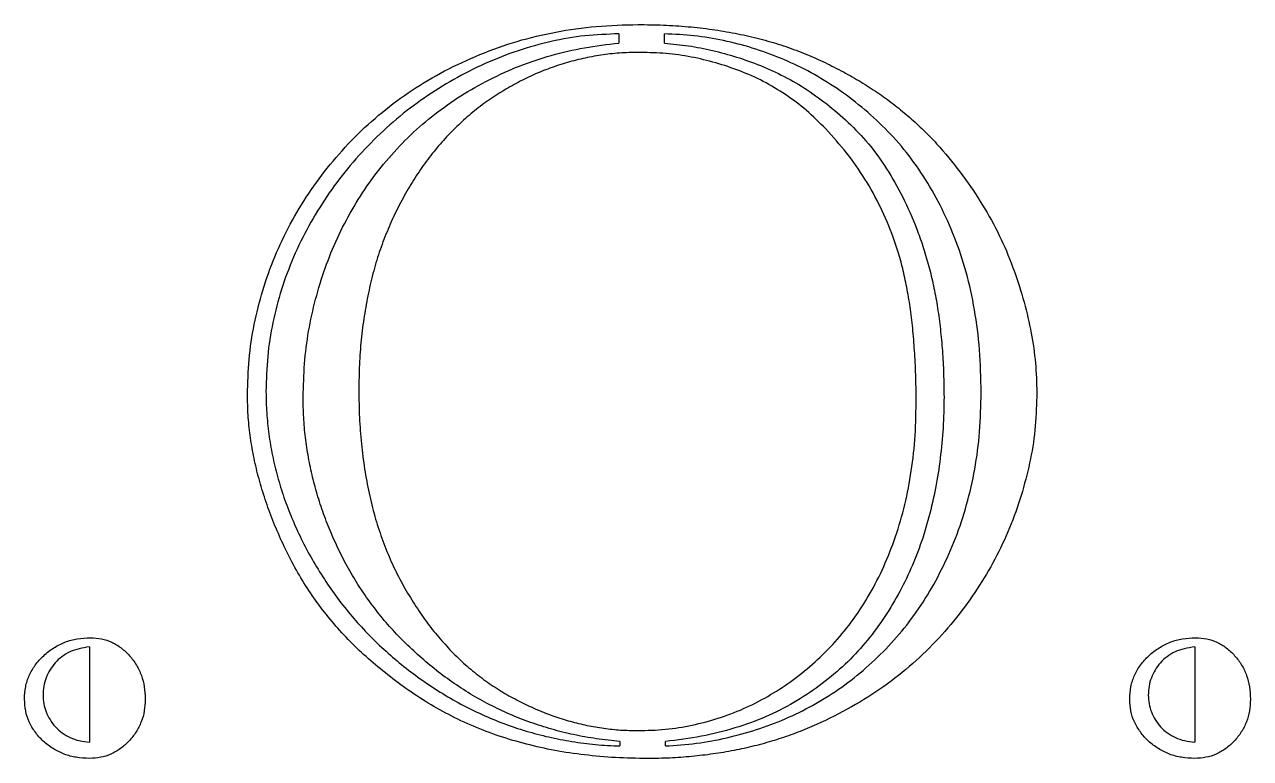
# Model space of a CAD drawing. Header units: millimetres. Extents: x -152 to 152, y -48 to 197.
# Drawn here: x -25.17 to -4.6, y 6.31 to 18.62 of the extents above; entities that cross this region are included whole.
import ezdxf

# ---------------------------------------------------------------- set-up
doc = ezdxf.new("R2010")
doc.units = ezdxf.units.MM

msp = doc.modelspace()

# ---------------------------------------------------------------- linework, layer by layer
at = {"color": 7, "linetype": 'Continuous', "lineweight": 25}
for p, q in [((-15.195, 18.465), (-15.195, 18.31)), ((-14.43, 18.31), (-14.43, 18.465)), ((-24.078, 8.18), (-24.078, 6.582)), ((-5.532, 8.18), (-5.532, 6.582)), ((-15.18, 6.594), (-15.18, 6.519)), ((-14.416, 6.519), (-14.416, 6.594))]:
    msp.add_line(p, q, dxfattribs=at)
for points, knots in [([(-21.429, 12.412), (-21.423, 12.609), (-21.411, 13.004), (-21.324, 13.59), (-21.179, 14.166), (-20.977, 14.73), (-20.719, 15.275), (-20.409, 15.793), (-20.045, 16.28), (-19.635, 16.738), (-19.174, 17.157), (-18.669, 17.531), (-18.118, 17.854), (-17.528, 18.128), (-16.904, 18.351), (-16.249, 18.505), (-15.571, 18.604), (-15.11, 18.615), (-14.876, 18.621)], [0, 0, 0, 0, 0.05896, 0.117737, 0.176454, 0.236167, 0.296222, 0.356112, 0.416212, 0.477475, 0.539404, 0.601784, 0.664792, 0.729737, 0.795807, 0.862345, 0.930135, 1, 1, 1, 1]), ([(-14.876, 18.621), (-14.733, 18.619), (-14.452, 18.615), (-14.036, 18.589), (-13.636, 18.542), (-13.249, 18.48), (-12.879, 18.396), (-12.522, 18.297), (-12.181, 18.177), (-11.855, 18.041), (-11.543, 17.889), (-11.243, 17.727), (-10.961, 17.55), (-10.689, 17.367), (-10.436, 17.167), (-10.195, 16.959), (-9.969, 16.738), (-9.69, 16.433), (-9.378, 16.033), (-9.048, 15.537), (-8.773, 15.025), (-8.559, 14.498), (-8.391, 13.973), (-8.271, 13.454), (-8.197, 12.946), (-8.187, 12.611), (-8.182, 12.446)], [0, 0, 0, 0, 0.042188, 0.083012, 0.122815, 0.161188, 0.198513, 0.234855, 0.2704, 0.305204, 0.339287, 0.372852, 0.40557, 0.437808, 0.469398, 0.500825, 0.531667, 0.562537, 0.622944, 0.681234, 0.738269, 0.794254, 0.848822, 0.900966, 0.951294, 1, 1, 1, 1]), ([(-15.195, 18.465), (-15.386, 18.458), (-15.767, 18.445), (-16.334, 18.344), (-16.895, 18.192), (-17.441, 17.974), (-17.969, 17.707), (-18.467, 17.394), (-18.935, 17.041), (-19.364, 16.64), (-19.757, 16.208), (-20.103, 15.741), (-20.408, 15.247), (-20.662, 14.725), (-20.866, 14.182), (-21.009, 13.623), (-21.101, 13.05), (-21.111, 12.663), (-21.117, 12.468)], [0, 0, 0, 0, 0.061625, 0.12295, 0.185123, 0.248706, 0.312392, 0.375435, 0.438209, 0.501374, 0.564202, 0.626504, 0.68855, 0.751184, 0.813471, 0.875121, 0.937096, 1, 1, 1, 1]), ([(-20.493, 12.373), (-20.488, 12.559), (-20.478, 12.929), (-20.41, 13.478), (-20.291, 14.014), (-20.131, 14.537), (-19.928, 15.041), (-19.677, 15.516), (-19.393, 15.968), (-19.062, 16.387), (-18.696, 16.775), (-18.289, 17.124), (-17.848, 17.436), (-17.371, 17.704), (-16.865, 17.935), (-16.329, 18.111), (-15.771, 18.244), (-15.389, 18.288), (-15.195, 18.31)], [0, 0, 0, 0, 0.063628, 0.126568, 0.188802, 0.251233, 0.313244, 0.374332, 0.43486, 0.495555, 0.556424, 0.617244, 0.678394, 0.740921, 0.804282, 0.868362, 0.933339, 1, 1, 1, 1]), ([(-9.117, 12.451), (-9.121, 12.69), (-9.13, 13.154), (-9.218, 13.828), (-9.354, 14.459), (-9.55, 15.046), (-9.794, 15.586), (-10.077, 16.082), (-10.401, 16.531), (-10.77, 16.927), (-11.163, 17.281), (-11.583, 17.587), (-12.021, 17.849), (-12.481, 18.063), (-12.953, 18.234), (-13.438, 18.358), (-13.931, 18.441), (-14.263, 18.457), (-14.43, 18.465)], [0, 0, 0, 0, 0.07995, 0.155284, 0.227086, 0.295834, 0.362001, 0.425301, 0.486778, 0.546975, 0.606057, 0.663618, 0.720523, 0.776931, 0.832978, 0.88854, 0.944162, 1, 1, 1, 1]), ([(-14.43, 18.31), (-14.296, 18.296), (-14.026, 18.27), (-13.623, 18.189), (-13.219, 18.08), (-12.815, 17.937), (-12.416, 17.755), (-12.027, 17.53), (-11.656, 17.254), (-11.295, 16.94), (-10.955, 16.574), (-10.655, 16.144), (-10.388, 15.657), (-10.199, 15.212), (-10.068, 14.827), (-9.98, 14.519), (-9.905, 14.197), (-9.844, 13.86), (-9.799, 13.508), (-9.764, 13.143), (-9.745, 12.763), (-9.742, 12.504), (-9.74, 12.373)], [0, 0, 0, 0, 0.04793, 0.096434, 0.145788, 0.196629, 0.24867, 0.301432, 0.356151, 0.41259, 0.47141, 0.533304, 0.598529, 0.668479, 0.705074, 0.742891, 0.782301, 0.822773, 0.864689, 0.908164, 0.953242, 1, 1, 1, 1]), ([(-14.83, 18.154), (-14.935, 18.152), (-15.145, 18.149), (-15.457, 18.116), (-15.762, 18.063), (-16.06, 17.986), (-16.354, 17.892), (-16.641, 17.775), (-16.922, 17.634), (-17.196, 17.477), (-17.463, 17.3), (-17.712, 17.1), (-17.949, 16.882), (-18.173, 16.647), (-18.381, 16.392), (-18.577, 16.118), (-18.757, 15.824), (-18.925, 15.515), (-19.073, 15.186), (-19.205, 14.844), (-19.315, 14.487), (-19.402, 14.115), (-19.472, 13.729), (-19.524, 13.329), (-19.553, 12.914), (-19.557, 12.633), (-19.558, 12.49)], [0, 0, 0, 0, 0.038356, 0.076297, 0.113727, 0.150848, 0.188059, 0.225626, 0.263477, 0.301921, 0.340608, 0.379434, 0.418256, 0.457264, 0.49729, 0.537879, 0.579455, 0.622338, 0.665757, 0.710284, 0.755338, 0.801403, 0.849066, 0.897825, 0.948084, 1, 1, 1, 1]), ([(-11.725, 16.873), (-11.831, 16.979), (-12.041, 17.188), (-12.396, 17.449), (-12.767, 17.675), (-13.162, 17.848), (-13.567, 17.984), (-13.982, 18.082), (-14.403, 18.142), (-14.687, 18.15), (-14.83, 18.154)], [0, 0, 0, 0, 0.130217, 0.257175, 0.382129, 0.506523, 0.630758, 0.753251, 0.87644, 1, 1, 1, 1]), ([(-10.208, 12.273), (-10.208, 12.414), (-10.209, 12.69), (-10.23, 13.093), (-10.258, 13.474), (-10.298, 13.833), (-10.356, 14.169), (-10.42, 14.485), (-10.498, 14.779), (-10.618, 15.138), (-10.797, 15.559), (-11.059, 16.032), (-11.366, 16.474), (-11.605, 16.74), (-11.725, 16.873)], [0, 0, 0, 0, 0.085118, 0.166412, 0.242945, 0.315329, 0.383763, 0.44871, 0.50946, 0.566693, 0.676717, 0.784661, 0.892137, 1, 1, 1, 1]), ([(-14.715, 6.31), (-14.895, 6.312), (-15.248, 6.317), (-15.767, 6.366), (-16.267, 6.435), (-16.743, 6.546), (-17.201, 6.677), (-17.637, 6.844), (-18.052, 7.038), (-18.444, 7.264), (-18.813, 7.508), (-19.156, 7.773), (-19.479, 8.047), (-19.775, 8.337), (-20.042, 8.644), (-20.291, 8.96), (-20.509, 9.295), (-20.704, 9.64), (-20.872, 9.992), (-21.022, 10.343), (-21.145, 10.693), (-21.249, 11.041), (-21.33, 11.386), (-21.385, 11.73), (-21.421, 12.072), (-21.426, 12.299), (-21.429, 12.412)], [0, 0, 0, 0, 0.053272, 0.104801, 0.154725, 0.202894, 0.249862, 0.296002, 0.341275, 0.385957, 0.429932, 0.472729, 0.514599, 0.555493, 0.595615, 0.635283, 0.674781, 0.714054, 0.752852, 0.790536, 0.827346, 0.863028, 0.898157, 0.932582, 0.966485, 1, 1, 1, 1]), ([(-21.117, 12.468), (-21.115, 12.348), (-21.11, 12.107), (-21.072, 11.748), (-21.012, 11.391), (-20.925, 11.037), (-20.819, 10.684), (-20.683, 10.337), (-20.528, 9.989), (-20.346, 9.648), (-20.141, 9.316), (-19.921, 8.996), (-19.679, 8.694), (-19.419, 8.407), (-19.141, 8.137), (-18.844, 7.881), (-18.529, 7.642), (-18.196, 7.421), (-17.851, 7.219), (-17.494, 7.044), (-17.129, 6.892), (-16.755, 6.766), (-16.373, 6.665), (-15.983, 6.591), (-15.585, 6.537), (-15.316, 6.525), (-15.18, 6.519)], [0, 0, 0, 0, 0.038922, 0.07776, 0.116951, 0.156157, 0.195733, 0.236003, 0.276941, 0.318917, 0.361156, 0.403079, 0.444784, 0.48628, 0.528101, 0.570408, 0.612988, 0.656216, 0.699674, 0.742461, 0.784879, 0.827601, 0.869995, 0.912831, 0.956028, 1, 1, 1, 1]), ([(-15.18, 6.594), (-15.311, 6.608), (-15.571, 6.636), (-15.953, 6.704), (-16.322, 6.797), (-16.681, 6.912), (-17.029, 7.047), (-17.364, 7.208), (-17.689, 7.387), (-17.999, 7.592), (-18.296, 7.812), (-18.572, 8.05), (-18.835, 8.295), (-19.077, 8.557), (-19.3, 8.831), (-19.506, 9.118), (-19.693, 9.417), (-19.861, 9.729), (-20.008, 10.049), (-20.139, 10.372), (-20.248, 10.698), (-20.339, 11.027), (-20.406, 11.36), (-20.458, 11.695), (-20.488, 12.033), (-20.492, 12.259), (-20.493, 12.373)], [0, 0, 0, 0, 0.045754, 0.090763, 0.134709, 0.178265, 0.221608, 0.264405, 0.30736, 0.35057, 0.393525, 0.43577, 0.477297, 0.518438, 0.559563, 0.600213, 0.641168, 0.682208, 0.723248, 0.763393, 0.803287, 0.842793, 0.881981, 0.921377, 0.960472, 1, 1, 1, 1]), ([(-19.558, 12.49), (-19.557, 12.336), (-19.555, 12.035), (-19.518, 11.593), (-19.467, 11.17), (-19.389, 10.764), (-19.297, 10.374), (-19.176, 10.005), (-19.038, 9.653), (-18.877, 9.321), (-18.698, 9.009), (-18.509, 8.715), (-18.305, 8.443), (-18.088, 8.193), (-17.864, 7.961), (-17.623, 7.754), (-17.372, 7.566), (-17.11, 7.398), (-16.839, 7.253), (-16.566, 7.126), (-16.29, 7.018), (-16.012, 6.93), (-15.732, 6.862), (-15.449, 6.813), (-15.165, 6.783), (-14.974, 6.779), (-14.878, 6.777)], [0, 0, 0, 0, 0.055747, 0.109282, 0.161002, 0.2108, 0.259365, 0.306179, 0.351849, 0.396693, 0.440147, 0.482352, 0.523637, 0.563364, 0.602568, 0.640823, 0.678746, 0.71654, 0.753749, 0.790163, 0.825923, 0.861177, 0.89608, 0.930793, 0.965183, 1, 1, 1, 1]), ([(-8.182, 12.446), (-8.187, 12.26), (-8.197, 11.887), (-8.28, 11.332), (-8.419, 10.784), (-8.605, 10.242), (-8.843, 9.713), (-9.138, 9.208), (-9.48, 8.723), (-9.874, 8.266), (-10.317, 7.84), (-10.815, 7.459), (-11.363, 7.122), (-11.856, 6.884), (-12.269, 6.715), (-12.593, 6.609), (-12.924, 6.515), (-13.265, 6.44), (-13.616, 6.382), (-13.975, 6.341), (-14.342, 6.312), (-14.59, 6.31), (-14.715, 6.31)], [0, 0, 0, 0, 0.055944, 0.111918, 0.168259, 0.225827, 0.283928, 0.342313, 0.401486, 0.462043, 0.523485, 0.585957, 0.650156, 0.7164, 0.750339, 0.784291, 0.818749, 0.853738, 0.889361, 0.925471, 0.962414, 1, 1, 1, 1]), ([(-14.416, 6.519), (-14.241, 6.531), (-13.894, 6.555), (-13.383, 6.65), (-12.886, 6.787), (-12.403, 6.966), (-11.941, 7.193), (-11.502, 7.464), (-11.092, 7.783), (-10.708, 8.142), (-10.357, 8.544), (-10.043, 8.99), (-9.772, 9.479), (-9.536, 10.006), (-9.35, 10.571), (-9.213, 11.169), (-9.131, 11.8), (-9.122, 12.231), (-9.117, 12.451)], [0, 0, 0, 0, 0.059409, 0.117879, 0.175841, 0.234022, 0.292248, 0.350222, 0.408691, 0.467891, 0.52817, 0.589414, 0.652508, 0.717569, 0.784852, 0.854027, 0.925346, 1, 1, 1, 1]), ([(-9.74, 12.373), (-9.742, 12.199), (-9.747, 11.856), (-9.8, 11.346), (-9.874, 10.847), (-9.988, 10.362), (-10.13, 9.89), (-10.313, 9.436), (-10.536, 9.001), (-10.795, 8.585), (-11.095, 8.195), (-11.441, 7.84), (-11.83, 7.52), (-12.26, 7.236), (-12.735, 6.995), (-13.255, 6.81), (-13.819, 6.668), (-14.213, 6.619), (-14.416, 6.594)], [0, 0, 0, 0, 0.063146, 0.124781, 0.18598, 0.246224, 0.305752, 0.364907, 0.423873, 0.483371, 0.542665, 0.602321, 0.663087, 0.725261, 0.78937, 0.855898, 0.925791, 1, 1, 1, 1]), ([(-14.878, 6.777), (-14.724, 6.781), (-14.418, 6.788), (-13.966, 6.863), (-13.527, 6.976), (-13.101, 7.138), (-12.694, 7.346), (-12.306, 7.594), (-11.941, 7.887), (-11.599, 8.218), (-11.286, 8.594), (-11.012, 9.013), (-10.768, 9.47), (-10.569, 9.969), (-10.404, 10.501), (-10.292, 11.066), (-10.218, 11.66), (-10.211, 12.066), (-10.208, 12.273)], [0, 0, 0, 0, 0.057424, 0.113657, 0.169819, 0.226, 0.282571, 0.3396, 0.397167, 0.45609, 0.516544, 0.57842, 0.642297, 0.708785, 0.777924, 0.84909, 0.92297, 1, 1, 1, 1]), ([(-25.169, 7.306), (-25.166, 7.375), (-25.159, 7.511), (-25.095, 7.705), (-24.992, 7.883), (-24.851, 8.039), (-24.682, 8.17), (-24.492, 8.267), (-24.282, 8.324), (-24.138, 8.332), (-24.063, 8.336)], [0, 0, 0, 0, 0.123813, 0.242599, 0.361499, 0.487834, 0.616046, 0.741219, 0.867521, 1, 1, 1, 1]), ([(-24.063, 8.336), (-24, 8.332), (-23.877, 8.325), (-23.701, 8.266), (-23.543, 8.168), (-23.403, 8.036), (-23.287, 7.88), (-23.202, 7.703), (-23.152, 7.509), (-23.146, 7.375), (-23.143, 7.306)], [0, 0, 0, 0, 0.122759, 0.239598, 0.358443, 0.484107, 0.612238, 0.737068, 0.864756, 1, 1, 1, 1]), ([(-6.623, 7.306), (-6.62, 7.375), (-6.614, 7.511), (-6.549, 7.705), (-6.447, 7.883), (-6.305, 8.039), (-6.137, 8.17), (-5.946, 8.267), (-5.737, 8.324), (-5.592, 8.332), (-5.518, 8.336)], [0, 0, 0, 0, 0.123813, 0.242599, 0.361499, 0.487834, 0.616046, 0.741219, 0.867521, 1, 1, 1, 1]), ([(-5.518, 8.336), (-5.455, 8.332), (-5.332, 8.325), (-5.156, 8.266), (-4.997, 8.168), (-4.858, 8.036), (-4.741, 7.88), (-4.657, 7.703), (-4.607, 7.509), (-4.601, 7.375), (-4.597, 7.306)], [0, 0, 0, 0, 0.122759, 0.239598, 0.358443, 0.484107, 0.612238, 0.737068, 0.864756, 1, 1, 1, 1]), ([(-24.078, 8.18), (-24.137, 8.172), (-24.25, 8.157), (-24.409, 8.103), (-24.546, 8.022), (-24.657, 7.916), (-24.746, 7.796), (-24.809, 7.663), (-24.851, 7.521), (-24.855, 7.422), (-24.857, 7.371)], [0, 0, 0, 0, 0.143147, 0.275866, 0.401651, 0.525138, 0.644379, 0.761914, 0.878017, 1, 1, 1, 1]), ([(-5.532, 8.18), (-5.591, 8.172), (-5.705, 8.157), (-5.863, 8.103), (-6, 8.022), (-6.112, 7.916), (-6.201, 7.796), (-6.264, 7.663), (-6.306, 7.521), (-6.31, 7.422), (-6.312, 7.371)], [0, 0, 0, 0, 0.143147, 0.275866, 0.401651, 0.525138, 0.644379, 0.761914, 0.878017, 1, 1, 1, 1]), ([(-24.078, 6.31), (-24.152, 6.313), (-24.296, 6.321), (-24.504, 6.375), (-24.691, 6.471), (-24.858, 6.595), (-24.994, 6.749), (-25.098, 6.919), (-25.158, 7.108), (-25.165, 7.239), (-25.169, 7.306)], [0, 0, 0, 0, 0.135488, 0.262842, 0.388867, 0.517013, 0.64203, 0.761072, 0.879279, 1, 1, 1, 1]), ([(-24.857, 7.371), (-24.855, 7.323), (-24.851, 7.228), (-24.81, 7.088), (-24.742, 6.958), (-24.654, 6.836), (-24.538, 6.734), (-24.403, 6.655), (-24.247, 6.602), (-24.136, 6.589), (-24.078, 6.582)], [0, 0, 0, 0, 0.117692, 0.233455, 0.351683, 0.475318, 0.600603, 0.727081, 0.857193, 1, 1, 1, 1]), ([(-23.143, 7.306), (-23.146, 7.239), (-23.152, 7.109), (-23.205, 6.922), (-23.292, 6.75), (-23.411, 6.598), (-23.554, 6.472), (-23.714, 6.376), (-23.892, 6.321), (-24.015, 6.314), (-24.078, 6.31)], [0, 0, 0, 0, 0.130498, 0.257057, 0.381242, 0.509349, 0.635582, 0.756434, 0.875742, 1, 1, 1, 1]), ([(-5.532, 6.31), (-5.607, 6.313), (-5.75, 6.321), (-5.958, 6.375), (-6.145, 6.471), (-6.313, 6.595), (-6.448, 6.749), (-6.552, 6.919), (-6.612, 7.108), (-6.62, 7.239), (-6.623, 7.306)], [0, 0, 0, 0, 0.135488, 0.262842, 0.388867, 0.517013, 0.64203, 0.761072, 0.879279, 1, 1, 1, 1]), ([(-6.312, 7.371), (-6.31, 7.323), (-6.305, 7.228), (-6.264, 7.088), (-6.197, 6.958), (-6.108, 6.836), (-5.993, 6.734), (-5.857, 6.655), (-5.701, 6.602), (-5.59, 6.589), (-5.532, 6.582)], [0, 0, 0, 0, 0.117692, 0.233455, 0.351683, 0.475318, 0.600603, 0.727081, 0.857193, 1, 1, 1, 1]), ([(-4.597, 7.306), (-4.601, 7.239), (-4.607, 7.109), (-4.659, 6.922), (-4.747, 6.75), (-4.865, 6.598), (-5.008, 6.472), (-5.168, 6.376), (-5.346, 6.321), (-5.47, 6.314), (-5.532, 6.31)], [0, 0, 0, 0, 0.1304978, 0.2570567, 0.3812422, 0.5093489, 0.6355817, 0.7564342, 0.875742, 1, 1, 1, 1])]:
    msp.add_open_spline(points, degree=3, knots=knots, dxfattribs=at)

doc.saveas('drawing.dxf')
